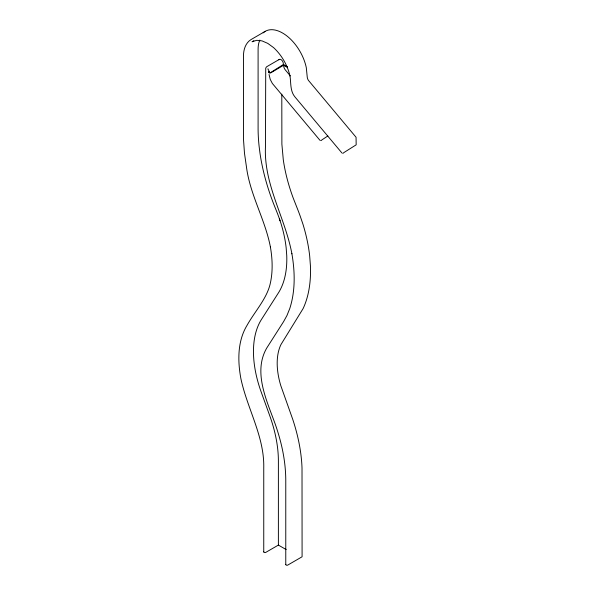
<?xml version="1.0" encoding="UTF-8"?>
<svg xmlns="http://www.w3.org/2000/svg" width="595" height="595" viewBox="0 0 595 595"><rect width="100%" height="100%" fill="white"/><g stroke="black" fill="none" stroke-linecap="round" stroke-linejoin="round"><path stroke-width="0.89" d="M265.258 31.319L251.075 39.545C245.49 42.922 243.534 49.66 243.459 55.818L243.556 140.301L244.486 153.257L246.434 166.779C250.019 194.885 265.221 219.54 270.435 247.178L270.405 247.037C272.436 258.788 272.949 270.941 270.457 282.662C267.326 298.162 254.95 311.192 247.081 325.272C237.509 341.032 237.606 360.555 240.797 378.16L240.819 378.301C247.141 408.579 264.478 436.485 263.749 467.759L263.749 551.848M279.286 59.433L266.553 66.826L265.727 68.105L265.474 146.489C263.6 184.524 285.139 217.458 291.907 253.827L291.885 253.678C295.001 271.818 295.477 290.851 289.772 308.537L286.969 315.491L283.614 321.597L266.686 348.127C252.994 371.942 266.62 400.279 274.905 423.194C281.502 441.788 285.652 460.545 285.771 480.18L285.771 564.521M287.452 66.729L283.473 64.431L270.97 72.345A1.205 0.729 -2.4 0 1 269.178 72.456A1.205 0.729 -2.4 0 1 269.282 71.363M327.852 135.972L321.828 139.937A1.205 0.952 -35.6 0 1 320.727 140.599M287.459 67.324L283.488 65.324L270.978 72.716A1.205 0.654 -3.7 0 1 269.193 72.858A1.205 0.654 -3.7 0 1 269.297 71.869M253.849 40.728L252.042 41.762L256.765 40.304L262.023 40.884L267.75 43.368L273.603 47.622C281.747 55.209 287.511 65.19 290.003 76.041M279.375 218.729L281.048 223.675A99.677 57.551 60 0 1 286.15 247.743L286.731 255.381A99.677 57.551 60 0 1 278.386 292.941L261.473 319.441A94.739 54.695 60 0 0 261.175 391.971L269.78 415.808A105.724 61.04 60 0 1 278.386 460.984L278.386 545.087L265.898 552.316A1.205 0.692 0 0 1 264.373 552.495A1.205 0.692 0 0 1 263.816 551.654M267.995 68.767C267.185 68.76 269.818 70.753 268.843 72.367M278.386 545.087L286.202 549.587M290.07 75.595L285.303 69.913A16.087 9.289 -60 0 1 283.473 64.431M341.902 152.952L294.875 96.836C290.003 91.02 291.089 82.846 289.981 75.907M319.924 140.264L272.346 83.441L270.219 79.388L269.059 74.494M280.067 220.767L279.271 218.425A101.202 58.429 60 0 0 276.638 211.396L275.002 207.313A163.595 94.456 60 0 1 259.933 152.826L259.108 146.266A163.595 94.456 60 0 1 258.096 127.263L258.096 49.162A32.279 18.638 60 0 1 259.829 40.081M283.488 65.324L283.235 62.936A3.339 1.926 60 0 0 281.264 59.798A3.339 1.926 60 0 0 278.906 59.783M281.799 94.122L281.881 144.131L283.294 159.81A132.506 76.502 60 0 0 293.335 198.373L297.217 208.235A131.8 76.093 60 0 1 300.631 217.361L302.981 224.285A130.788 75.513 60 0 1 309.675 255.872L310.434 265.891A130.788 75.513 60 0 1 303.093 308.597L280.966 344.542A63.635 36.741 60 0 0 280.795 385.649L292.71 419.267A136.813 78.986 60 0 1 302.015 468.124L302.089 556.779L287.913 564.99A1.205 0.692 0 0 1 286.388 565.168A1.205 0.692 0 0 1 285.831 564.328M263.146 32.881A34.696 20.029 60 0 1 287.392 36.347A34.696 20.029 60 0 1 306.306 67.718L307.139 76.056A13.7 7.906 -60 0 0 308.455 80.407L356.063 137.267L356.167 144.83L343.806 152.632A1.205 0.952 -35.6 0 1 342.713 153.287"/></g></svg>
